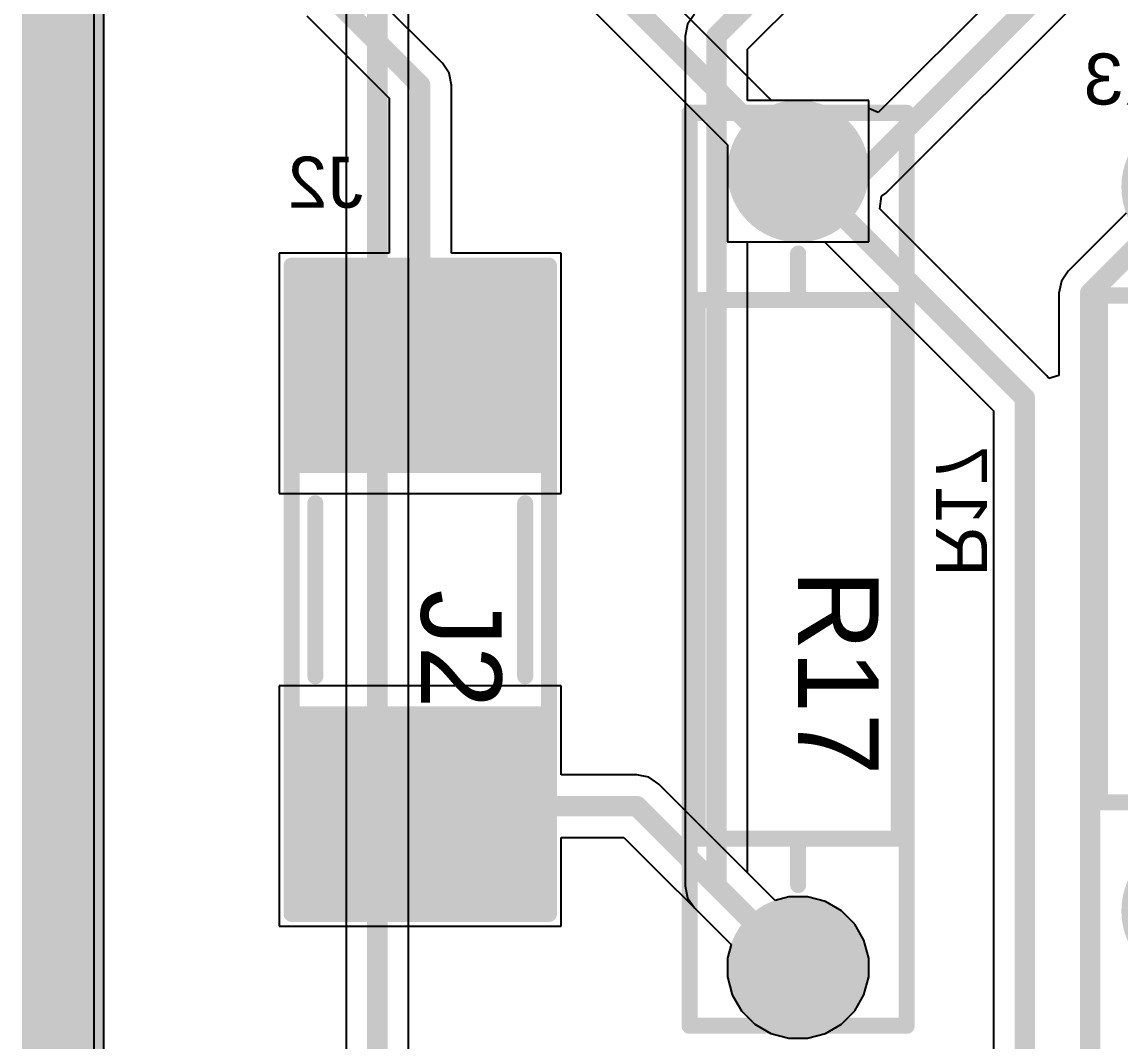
# Model space of a CAD drawing. Header units: inches. Extents: x -8.09 to -2.28, y -0.1 to 6.11.
# Drawn here: x -8.085 to -7.547, y 1.564 to 2.063 of the extents above; entities that cross this region are included whole.
import ezdxf

# ---------------------------------------------------------------- set-up
doc = ezdxf.new("R2010")
doc.units = ezdxf.units.IN
doc.header["$MEASUREMENT"] = 0
for name, color, linetype in [('BottomLayer', 5, 'Continuous'), ('BottomSolder', 6, 'Continuous'), ('InternalPlane1', 76, 'Continuous'), ('InternalPlane2', 16, 'Continuous'), ('KeepOutLayer', 6, 'Continuous'), ('Mechanical5', 56, 'Continuous'), ('MultiLayer', 9, 'Continuous'), ('PadHoleLayer', 156, 'Continuous'), ('TopLayer', 1, 'Continuous'), ('TopOverlay', 2, 'Continuous'), ('TopPaste', 8, 'Continuous'), ('TopSolder', 216, 'Continuous')]:
    doc.layers.add(name, color=color, linetype=linetype)
doc.styles.add('Arial', font='', dxfattribs={"height": 0.2})
doc.styles.get('Arial').set_extended_font_data('Arial')

# ---------------------------------------------------------------- blocks, each defined once
blk = doc.blocks.new('FP_RCMM02_MFG_74')
at = {"layer": 'BottomLayer'}
blk.add_hatch(color=5, dxfattribs=at).paths.add_polyline_path([(-0.21949, 0.02461), (-0.17028, 0.02461), (-0.17028, -0.02461), (-0.21949, -0.02461)])
h = blk.add_hatch(color=5, dxfattribs=at)
edge = h.paths.add_edge_path()
edge.add_arc((0.19488, 0), 0.02461, 0, 360)
at = {"layer": 'BottomSolder'}
blk.add_hatch(color=6, dxfattribs=at).paths.add_polyline_path([(-0.21949, 0.02461), (-0.17028, 0.02461), (-0.17028, -0.02461), (-0.21949, -0.02461)])
h = blk.add_hatch(color=6, dxfattribs=at)
edge = h.paths.add_edge_path()
edge.add_arc((0.19488, 0), 0.02461, 0, 360)
at = {"layer": 'InternalPlane1'}
h = blk.add_hatch(color=76, dxfattribs=at)
edge = h.paths.add_edge_path()
edge.add_arc((-0.19488, 0), 0.03476, 0, 360)
h = blk.add_hatch(color=76, dxfattribs=at)
edge = h.paths.add_edge_path()
edge.add_arc((0.19488, 0), 0.03476, 0, 360)
at = {"layer": 'InternalPlane2'}
h = blk.add_hatch(color=16, dxfattribs=at)
edge = h.paths.add_edge_path()
edge.add_arc((-0.19488, 0), 0.03476, 0, 360)
h = blk.add_hatch(color=16, dxfattribs=at)
edge = h.paths.add_edge_path()
edge.add_arc((0.19488, 0), 0.03476, 0, 360)
at = {"layer": 'MultiLayer'}
blk.add_hatch(color=9, dxfattribs=at).paths.add_polyline_path([(-0.21949, 0.02461), (-0.17028, 0.02461), (-0.17028, -0.02461), (-0.21949, -0.02461)])
h = blk.add_hatch(color=9, dxfattribs=at)
edge = h.paths.add_edge_path()
edge.add_arc((0.19488, 0), 0.02461, 0, 360)
at = {"layer": 'PadHoleLayer'}
h = blk.add_hatch(color=156, dxfattribs=at)
edge = h.paths.add_edge_path()
edge.add_arc((-0.19488, 0), 0.01476, 0, 360)
h = blk.add_hatch(color=156, dxfattribs=at)
edge = h.paths.add_edge_path()
edge.add_arc((0.19488, 0), 0.01476, 0, 360)
at = {"layer": 'TopLayer'}
blk.add_hatch(color=1, dxfattribs=at).paths.add_polyline_path([(-0.21949, 0.02461), (-0.17028, 0.02461), (-0.17028, -0.02461), (-0.21949, -0.02461)])
h = blk.add_hatch(color=1, dxfattribs=at)
edge = h.paths.add_edge_path()
edge.add_arc((0.19488, 0), 0.02461, 0, 360)
at = {"layer": 'TopSolder'}
blk.add_hatch(color=216, dxfattribs=at).paths.add_polyline_path([(-0.21949, 0.02461), (-0.17028, 0.02461), (-0.17028, -0.02461), (-0.21949, -0.02461)])
h = blk.add_hatch(color=216, dxfattribs=at)
edge = h.paths.add_edge_path()
edge.add_arc((0.19488, 0), 0.02461, 0, 360)
at = {"layer": 'Mechanical5'}
for points in [[(0.22343, 0.05315, 0.00787, 0.00787, 0), (-0.22343, 0.05315, 0.00787, 0.00787, 0)], [(-0.22343, -0.05315, 0.00787, 0.00787, 0), (-0.22343, 0.05315, 0.00787, 0.00787, 0)], [(0.22343, -0.05315, 0.00787, 0.00787, 0), (0.22343, 0.05315, 0.00787, 0.00787, 0)], [(0.22343, -0.05315, 0.00787, 0.00787, 0), (-0.22343, -0.05315, 0.00787, 0.00787, 0)]]:
    blk.add_lwpolyline(points, format="xyseb", dxfattribs=at)
for points in [[(-0.22539, 0.05315, 0.00394, 0.00394, 1), (-0.22146, 0.05315, 0.00394, 0.00394, 1)], [(-0.22539, 0.05315, 0.00394, 0.00394, 1), (-0.22146, 0.05315, 0.00394, 0.00394, 1)], [(0.22146, 0.05315, 0.00394, 0.00394, 1), (0.22539, 0.05315, 0.00394, 0.00394, 1)], [(0.22146, 0.05315, 0.00394, 0.00394, 1), (0.22539, 0.05315, 0.00394, 0.00394, 1)], [(-0.22539, -0.05315, 0.00394, 0.00394, 1), (-0.22146, -0.05315, 0.00394, 0.00394, 1)], [(-0.22539, -0.05315, 0.00394, 0.00394, 1), (-0.22146, -0.05315, 0.00394, 0.00394, 1)], [(0.22146, -0.05315, 0.00394, 0.00394, 1), (0.22539, -0.05315, 0.00394, 0.00394, 1)], [(0.22146, -0.05315, 0.00394, 0.00394, 1), (0.22539, -0.05315, 0.00394, 0.00394, 1)]]:
    blk.add_lwpolyline(points, format="xyseb", close=True, dxfattribs=at)
at = {"layer": 'TopOverlay'}
for points in [[(0.13189, 0.04921, 0.00787, 0.00787, 0), (-0.13189, 0.04921, 0.00787, 0.00787, 0)], [(-0.13189, -0.04921, 0.00787, 0.00787, 0), (-0.13189, 0.04921, 0.00787, 0.00787, 0)], [(0.13189, -0.04921, 0.00787, 0.00787, 0), (0.13189, 0.04921, 0.00787, 0.00787, 0)], [(-0.13189, 0, 0.00787, 0.00787, 0), (-0.15453, 0, 0.00787, 0.00787, 0)], [(0.15453, 0, 0.00787, 0.00787, 0), (0.13189, 0, 0.00787, 0.00787, 0)], [(0.13189, -0.04921, 0.00787, 0.00787, 0), (-0.13189, -0.04921, 0.00787, 0.00787, 0)]]:
    blk.add_lwpolyline(points, format="xyseb", dxfattribs=at)
for points in [[(-0.13386, 0.04921, 0.00394, 0.00394, 1), (-0.12992, 0.04921, 0.00394, 0.00394, 1)], [(-0.13386, 0.04921, 0.00394, 0.00394, 1), (-0.12992, 0.04921, 0.00394, 0.00394, 1)], [(0.12992, 0.04921, 0.00394, 0.00394, 1), (0.13386, 0.04921, 0.00394, 0.00394, 1)], [(0.12992, 0.04921, 0.00394, 0.00394, 1), (0.13386, 0.04921, 0.00394, 0.00394, 1)], [(-0.1565, 0, 0.00394, 0.00394, 1), (-0.15256, 0, 0.00394, 0.00394, 1)], [(-0.13386, 0, 0.00394, 0.00394, 1), (-0.12992, 0, 0.00394, 0.00394, 1)], [(0.12992, 0, 0.00394, 0.00394, 1), (0.13386, 0, 0.00394, 0.00394, 1)], [(0.15256, 0, 0.00394, 0.00394, 1), (0.1565, 0, 0.00394, 0.00394, 1)], [(-0.13386, -0.04921, 0.00394, 0.00394, 1), (-0.12992, -0.04921, 0.00394, 0.00394, 1)], [(-0.13386, -0.04921, 0.00394, 0.00394, 1), (-0.12992, -0.04921, 0.00394, 0.00394, 1)], [(0.12992, -0.04921, 0.00394, 0.00394, 1), (0.13386, -0.04921, 0.00394, 0.00394, 1)], [(0.12992, -0.04921, 0.00394, 0.00394, 1), (0.13386, -0.04921, 0.00394, 0.00394, 1)]]:
    blk.add_lwpolyline(points, format="xyseb", close=True, dxfattribs=at)
at = {"layer": 'Mechanical5', "style": 'Arial'}
blk.add_text('R17', height=0.03937, dxfattribs=at).set_placement((0, 0))
blk = doc.blocks.new('RESA60_630X240_88')
at = {"layer": 'BottomLayer'}
blk.add_hatch(color=5, dxfattribs=at).paths.add_polyline_path([(-0.20374, 0.02657), (-0.15059, 0.02657), (-0.15059, -0.02657), (-0.20374, -0.02657)])
h = blk.add_hatch(color=5, dxfattribs=at)
edge = h.paths.add_edge_path()
edge.add_arc((0.17717, 0), 0.02657, 0, 360)
at = {"layer": 'BottomSolder'}
blk.add_hatch(color=6, dxfattribs=at).paths.add_polyline_path([(-0.20774, 0.03057), (-0.14659, 0.03057), (-0.14659, -0.03057), (-0.20774, -0.03057)])
h = blk.add_hatch(color=6, dxfattribs=at)
edge = h.paths.add_edge_path()
edge.add_arc((0.17717, 0), 0.03057, 0, 360)
at = {"layer": 'InternalPlane1'}
h = blk.add_hatch(color=76, dxfattribs=at)
edge = h.paths.add_edge_path()
edge.add_arc((-0.17717, 0), 0.03673, 0, 360)
h = blk.add_hatch(color=76, dxfattribs=at)
edge = h.paths.add_edge_path()
edge.add_arc((0.17717, 0), 0.03673, 0, 360)
at = {"layer": 'InternalPlane2'}
h = blk.add_hatch(color=16, dxfattribs=at)
edge = h.paths.add_edge_path()
edge.add_arc((-0.17717, 0), 0.03673, 0, 360)
h = blk.add_hatch(color=16, dxfattribs=at)
edge = h.paths.add_edge_path()
edge.add_arc((0.17717, 0), 0.03673, 0, 360)
at = {"layer": 'MultiLayer'}
blk.add_hatch(color=9, dxfattribs=at).paths.add_polyline_path([(-0.20374, 0.02657), (-0.15059, 0.02657), (-0.15059, -0.02657), (-0.20374, -0.02657)])
h = blk.add_hatch(color=9, dxfattribs=at)
edge = h.paths.add_edge_path()
edge.add_arc((0.17717, 0), 0.02657, 0, 360)
at = {"layer": 'PadHoleLayer'}
h = blk.add_hatch(color=156, dxfattribs=at)
edge = h.paths.add_edge_path()
edge.add_arc((-0.17717, 0), 0.01673, 0, 360)
h = blk.add_hatch(color=156, dxfattribs=at)
edge = h.paths.add_edge_path()
edge.add_arc((0.17717, 0), 0.01673, 0, 360)
at = {"layer": 'TopLayer'}
blk.add_hatch(color=1, dxfattribs=at).paths.add_polyline_path([(-0.20374, 0.02657), (-0.15059, 0.02657), (-0.15059, -0.02657), (-0.20374, -0.02657)])
h = blk.add_hatch(color=1, dxfattribs=at)
edge = h.paths.add_edge_path()
edge.add_arc((0.17717, 0), 0.02657, 0, 360)
at = {"layer": 'TopSolder'}
blk.add_hatch(color=216, dxfattribs=at).paths.add_polyline_path([(-0.20774, 0.03057), (-0.14659, 0.03057), (-0.14659, -0.03057), (-0.20774, -0.03057)])
h = blk.add_hatch(color=216, dxfattribs=at)
edge = h.paths.add_edge_path()
edge.add_arc((0.17717, 0), 0.03057, 0, 360)
at = {"layer": 'TopOverlay'}
for points in [[(-0.12402, 0.04724, 0.00787, 0.00787, 0), (-0.12402, -0.04724, 0.00787, 0.00787, 0)], [(-0.12402, 0.04724, 0.00787, 0.00787, 0), (0.12402, 0.04724, 0.00787, 0.00787, 0)], [(0.12402, 0.04724, 0.00787, 0.00787, 0), (0.12402, -0.04724, 0.00787, 0.00787, 0)], [(-0.12402, -0.04724, 0.00787, 0.00787, 0), (0.12402, -0.04724, 0.00787, 0.00787, 0)]]:
    blk.add_lwpolyline(points, format="xyseb", dxfattribs=at)
for points in [[(-0.12598, 0.04724, 0.00394, 0.00394, 1), (-0.12205, 0.04724, 0.00394, 0.00394, 1)], [(-0.12598, 0.04724, 0.00394, 0.00394, 1), (-0.12205, 0.04724, 0.00394, 0.00394, 1)], [(0.12205, 0.04724, 0.00394, 0.00394, 1), (0.12598, 0.04724, 0.00394, 0.00394, 1)], [(0.12205, 0.04724, 0.00394, 0.00394, 1), (0.12598, 0.04724, 0.00394, 0.00394, 1)], [(-0.12598, -0.04724, 0.00394, 0.00394, 1), (-0.12205, -0.04724, 0.00394, 0.00394, 1)], [(-0.12598, -0.04724, 0.00394, 0.00394, 1), (-0.12205, -0.04724, 0.00394, 0.00394, 1)], [(0.12205, -0.04724, 0.00394, 0.00394, 1), (0.12598, -0.04724, 0.00394, 0.00394, 1)], [(0.12205, -0.04724, 0.00394, 0.00394, 1), (0.12598, -0.04724, 0.00394, 0.00394, 1)]]:
    blk.add_lwpolyline(points, format="xyseb", close=True, dxfattribs=at)
blk = doc.blocks.new('FP_S1911_46R_MFG_118')
at = {"layer": 'TopLayer'}
for points in [[(-0.15472, 0.05906), (-0.05709, 0.05906), (-0.05709, -0.05906), (-0.15472, -0.05906)], [(0.05709, 0.05906), (0.15472, 0.05906), (0.15472, -0.05906), (0.05709, -0.05906)]]:
    blk.add_hatch(color=1, dxfattribs=at).paths.add_polyline_path(points)
at = {"layer": 'TopPaste'}
for points in [[(-0.15472, 0.05906), (-0.05709, 0.05906), (-0.05709, -0.05906), (-0.15472, -0.05906)], [(0.05709, 0.05906), (0.15472, 0.05906), (0.15472, -0.05906), (0.05709, -0.05906)]]:
    blk.add_hatch(color=8, dxfattribs=at).paths.add_polyline_path(points)
at = {"layer": 'TopSolder'}
for points in [[(-0.15472, 0.05906), (-0.05709, 0.05906), (-0.05709, -0.05906), (-0.15472, -0.05906)], [(0.05709, 0.05906), (0.15472, 0.05906), (0.15472, -0.05906), (0.05709, -0.05906)]]:
    blk.add_hatch(color=216, dxfattribs=at).paths.add_polyline_path(points)
at = {"layer": 'Mechanical5'}
for points in [[(-0.15866, -0.06299, 0.00787, 0.00787, 0), (-0.15866, 0.06299, 0.00787, 0.00787, 0)], [(0.15866, 0.06299, 0.00787, 0.00787, 0), (-0.15866, 0.06299, 0.00787, 0.00787, 0)], [(0.15866, -0.06299, 0.00787, 0.00787, 0), (0.15866, 0.06299, 0.00787, 0.00787, 0)], [(0.15866, -0.06299, 0.00787, 0.00787, 0), (-0.15866, -0.06299, 0.00787, 0.00787, 0)]]:
    blk.add_lwpolyline(points, format="xyseb", dxfattribs=at)
for points in [[(-0.16063, 0.06299, 0.00394, 0.00394, 1), (-0.15669, 0.06299, 0.00394, 0.00394, 1)], [(-0.16063, 0.06299, 0.00394, 0.00394, 1), (-0.15669, 0.06299, 0.00394, 0.00394, 1)], [(0.15669, 0.06299, 0.00394, 0.00394, 1), (0.16063, 0.06299, 0.00394, 0.00394, 1)], [(0.15669, 0.06299, 0.00394, 0.00394, 1), (0.16063, 0.06299, 0.00394, 0.00394, 1)], [(-0.16063, -0.06299, 0.00394, 0.00394, 1), (-0.15669, -0.06299, 0.00394, 0.00394, 1)], [(-0.16063, -0.06299, 0.00394, 0.00394, 1), (-0.15669, -0.06299, 0.00394, 0.00394, 1)], [(0.15669, -0.06299, 0.00394, 0.00394, 1), (0.16063, -0.06299, 0.00394, 0.00394, 1)], [(0.15669, -0.06299, 0.00394, 0.00394, 1), (0.16063, -0.06299, 0.00394, 0.00394, 1)]]:
    blk.add_lwpolyline(points, format="xyseb", close=True, dxfattribs=at)
at = {"layer": 'TopOverlay'}
for points in [[(0.04232, 0.05138, 0.00787, 0.00787, 0), (-0.04232, 0.05138, 0.00787, 0.00787, 0)], [(0.04232, -0.05138, 0.00787, 0.00787, 0), (-0.04232, -0.05138, 0.00787, 0.00787, 0)]]:
    blk.add_lwpolyline(points, format="xyseb", dxfattribs=at)
for points in [[(-0.04429, 0.05138, 0.00394, 0.00394, 1), (-0.04035, 0.05138, 0.00394, 0.00394, 1)], [(0.04035, 0.05138, 0.00394, 0.00394, 1), (0.04429, 0.05138, 0.00394, 0.00394, 1)], [(-0.04429, -0.05138, 0.00394, 0.00394, 1), (-0.04035, -0.05138, 0.00394, 0.00394, 1)], [(0.04035, -0.05138, 0.00394, 0.00394, 1), (0.04429, -0.05138, 0.00394, 0.00394, 1)]]:
    blk.add_lwpolyline(points, format="xyseb", close=True, dxfattribs=at)
at = {"layer": 'Mechanical5', "style": 'Arial'}
blk.add_text('J2', height=0.03937, dxfattribs=at).set_placement((-0.00007, 0.00044))

msp = doc.modelspace()

# ---------------------------------------------------------------- linework, layer by layer
at = {"layer": 'BottomLayer'}
for p, q in [((-8.04971, -0.0054), (-8.04971, 5.69)), ((-7.89571, 1.32346), (-7.89571, 2.68929)), ((-7.72971, 2.04967), (-7.64422, 2.13515)), ((-7.92629, 2.07314), (-7.92629, 0.323)), ((-7.75581, 2.06681), (-7.75913, 2.06185)), ((-7.75913, 2.06185), (-7.76029, 2.056)), ((-7.76029, 2.056), (-7.76029, 1.64012)), ((-7.72971, 2.02449), (-7.72971, 2.04967)), ((-7.67039, 2.02449), (-7.72971, 2.02449)), ((-7.67039, 1.95528), (-7.67039, 2.02449)), ((-7.72971, 1.64645), (-7.72971, 1.95528)), ((-7.72971, 1.95528), (-7.67039, 1.95528)), ((-7.7162, 1.63294), (-7.72971, 1.64645)), ((-7.76029, 1.64012), (-7.75913, 1.63427)), ((-7.70956, 1.63472), (-7.7162, 1.63294)), ((-7.70044, 1.63472), (-7.70956, 1.63472)), ((-7.69164, 1.63237), (-7.70044, 1.63472)), ((-7.75913, 1.63427), (-7.75581, 1.6293)), ((-7.75581, 1.6293), (-7.73783, 1.61132)), ((-7.68375, 1.62781), (-7.69164, 1.63237)), ((-7.67731, 1.62137), (-7.68375, 1.62781)), ((-7.67275, 1.61348), (-7.67731, 1.62137)), ((-7.67039, 1.60467), (-7.67275, 1.61348)), ((-7.73783, 1.61132), (-7.73961, 1.60467)), ((-7.73961, 1.60467), (-7.73961, 1.59556)), ((-7.67039, 1.59556), (-7.67039, 1.60467)), ((-7.73961, 1.59556), (-7.73725, 1.58676)), ((-7.67275, 1.58676), (-7.67039, 1.59556)), ((-7.73725, 1.58676), (-7.73269, 1.57887)), ((-7.67731, 1.57887), (-7.67275, 1.58676)), ((-7.73269, 1.57887), (-7.72625, 1.57243)), ((-7.68375, 1.57243), (-7.67731, 1.57887)), ((-7.72625, 1.57243), (-7.71836, 1.56787)), ((-7.69164, 1.56787), (-7.68375, 1.57243)), ((-7.71836, 1.56787), (-7.70956, 1.56551)), ((-7.70956, 1.56551), (-7.70044, 1.56551)), ((-7.70044, 1.56551), (-7.69164, 1.56787))]:
    msp.add_line(p, q, dxfattribs=at)
for points in [[(-7.911, 0.323, 0.01, 0.01, 0), (-7.911, 2.70367, 0.01, 0.01, 0)], [(-7.745, 2.056, 0.01, 0.01, 0), (-7.40958, 2.39142, 0.01, 0.01, 0)], [(-7.745, 1.64012, 0.01, 0.01, 0), (-7.745, 2.056, 0.01, 0.01, 0)], [(-7.745, 1.64012, 0.01, 0.01, 0), (-7.705, 1.60012, 0.01, 0.01, 0)]]:
    msp.add_lwpolyline(points, format="xyseb", dxfattribs=at)
for points in [[(-7.7475, 2.056, 0.005, 0.005, 1), (-7.7425, 2.056, 0.005, 0.005, 1)], [(-7.7475, 2.056, 0.005, 0.005, 1), (-7.7425, 2.056, 0.005, 0.005, 1)], [(-7.7475, 1.64012, 0.005, 0.005, 1), (-7.7425, 1.64012, 0.005, 0.005, 1)], [(-7.7475, 1.64012, 0.005, 0.005, 1), (-7.7425, 1.64012, 0.005, 0.005, 1)], [(-7.7075, 1.60012, 0.005, 0.005, 1), (-7.7025, 1.60012, 0.005, 0.005, 1)]]:
    msp.add_lwpolyline(points, format="xyseb", close=True, dxfattribs=at)
at = {"layer": 'InternalPlane1'}
msp.add_line((-8.0449, -0.0549), (-8.0449, 5.69), dxfattribs=at)
msp.add_lwpolyline([(-8.065, 5.69, 0.04, 0.04, 0), (-8.065, -0.075, 0.04, 0.04, 0)], format="xyseb", dxfattribs=at)
at = {"layer": 'InternalPlane2'}
msp.add_line((-8.0449, -0.0549), (-8.0449, 5.69), dxfattribs=at)
msp.add_lwpolyline([(-8.065, 5.69, 0.04, 0.04, 0), (-8.065, -0.075, 0.04, 0.04, 0)], format="xyseb", dxfattribs=at)
at = {"layer": 'KeepOutLayer'}
msp.add_lwpolyline([(-8.065, -0.075, 0.01, 0.01, 0), (-8.065, 5.69, 0.01, 0.01, 0)], format="xyseb", dxfattribs=at)
at = {"layer": 'TopLayer'}
for p, q in [((-8.04971, -0.0054), (-8.04971, 5.69)), ((-7.71798, 2.02449), (-7.94471, 2.25122)), ((-7.97081, 2.23407), (-7.73961, 2.00286)), ((-7.66205, 1.97907), (-7.54808, 2.09304)), ((-7.87919, 2.04281), (-7.92385, 2.08748)), ((-7.59711, 2.08727), (-7.66577, 2.0186)), ((-7.94548, 2.06585), (-7.90529, 2.02567)), ((-7.87587, 2.03785), (-7.87919, 2.04281)), ((-7.87471, 2.032), (-7.87587, 2.03785)), ((-7.87471, 1.94972), (-7.87471, 2.032)), ((-7.90529, 2.02567), (-7.90529, 1.94972)), ((-7.67039, 2.02449), (-7.71798, 2.02449)), ((-7.67039, 2.02052), (-7.67039, 2.02449)), ((-7.66577, 2.0186), (-7.67039, 2.02052)), ((-7.73961, 2.00286), (-7.73961, 1.95528)), ((-7.66411, 1.97769), (-7.66205, 1.97907)), ((-7.66494, 1.97145), (-7.66411, 1.97769)), ((-7.58319, 1.8897), (-7.66494, 1.97145)), ((-7.54443, 1.96936), (-7.57281, 1.94098)), ((-7.73961, 1.95528), (-7.69202, 1.95528)), ((-7.69202, 1.95528), (-7.60929, 1.87255)), ((-7.90529, 1.94972), (-7.95906, 1.94972)), ((-7.95906, 1.94972), (-7.95906, 1.83209)), ((-7.82094, 1.94972), (-7.87471, 1.94972)), ((-7.82094, 1.83209), (-7.82094, 1.94972)), ((-7.57281, 1.94098), (-7.57613, 1.93602)), ((-7.57613, 1.93602), (-7.57729, 1.93017)), ((-7.57729, 1.93017), (-7.57729, 1.88988)), ((-7.58229, 1.88836), (-7.58319, 1.8897)), ((-7.57729, 1.88988), (-7.58229, 1.88836)), ((-7.60929, 1.87255), (-7.60929, 1.04758)), ((-7.95906, 1.83209), (-7.82094, 1.83209)), ((-7.82094, 1.73791), (-7.95906, 1.73791)), ((-7.95906, 1.73791), (-7.95906, 1.62028)), ((-7.82094, 1.69439), (-7.82094, 1.73791)), ((-7.78398, 1.69439), (-7.82094, 1.69439)), ((-7.77812, 1.69322), (-7.78398, 1.69439)), ((-7.77316, 1.68991), (-7.77812, 1.69322)), ((-7.7162, 1.63294), (-7.77316, 1.68991)), ((-7.82094, 1.62028), (-7.82094, 1.6638)), ((-7.82094, 1.6638), (-7.79031, 1.6638)), ((-7.79031, 1.6638), (-7.73783, 1.61132)), ((-7.70956, 1.63472), (-7.7162, 1.63294)), ((-7.70044, 1.63472), (-7.70956, 1.63472)), ((-7.69164, 1.63237), (-7.70044, 1.63472)), ((-7.68375, 1.62781), (-7.69164, 1.63237)), ((-7.67731, 1.62137), (-7.68375, 1.62781)), ((-7.95906, 1.62028), (-7.82094, 1.62028)), ((-7.67275, 1.61348), (-7.67731, 1.62137)), ((-7.67039, 1.60467), (-7.67275, 1.61348)), ((-7.73783, 1.61132), (-7.73961, 1.60467)), ((-7.73961, 1.60467), (-7.73961, 1.59556)), ((-7.67039, 1.59556), (-7.67039, 1.60467)), ((-7.73961, 1.59556), (-7.73725, 1.58676)), ((-7.67275, 1.58676), (-7.67039, 1.59556)), ((-7.73725, 1.58676), (-7.73269, 1.57887)), ((-7.67731, 1.57887), (-7.67275, 1.58676)), ((-7.73269, 1.57887), (-7.72625, 1.57243)), ((-7.68375, 1.57243), (-7.67731, 1.57887)), ((-7.72625, 1.57243), (-7.71836, 1.56787)), ((-7.69164, 1.56787), (-7.68375, 1.57243)), ((-7.71836, 1.56787), (-7.70956, 1.56551)), ((-7.70956, 1.56551), (-7.70044, 1.56551)), ((-7.70044, 1.56551), (-7.69164, 1.56787))]:
    msp.add_line(p, q, dxfattribs=at)
for points in [[(-7.96, 2.24488, 0.01, 0.01, 0), (-7.705, 1.98988, 0.01, 0.01, 0)], [(-7.67287, 1.98988, 0.01, 0.01, 0), (-7.5589, 2.10385, 0.01, 0.01, 0)], [(-7.957, 2.099, 0.01, 0.01, 0), (-7.89, 2.032, 0.01, 0.01, 0)], [(-7.89, 1.89091, 0.01, 0.01, 0), (-7.89, 2.032, 0.01, 0.01, 0)], [(-7.705, 1.98988, 0.01, 0.01, 0), (-7.594, 1.87888, 0.01, 0.01, 0)], [(-7.705, 1.98988, 0.01, 0.01, 0), (-7.67287, 1.98988, 0.01, 0.01, 0)], [(-7.562, 1.93017, 0.01, 0.01, 0), (-7.51, 1.98217, 0.01, 0.01, 0)], [(-7.562, 1.549, 0.01, 0.01, 0), (-7.562, 1.93017, 0.01, 0.01, 0)], [(-7.594, 1.016, 0.01, 0.01, 0), (-7.594, 1.87888, 0.01, 0.01, 0)], [(-7.89, 1.67909, 0.01, 0.01, 0), (-7.78398, 1.67909, 0.01, 0.01, 0)], [(-7.78398, 1.67909, 0.01, 0.01, 0), (-7.705, 1.60012, 0.01, 0.01, 0)]]:
    msp.add_lwpolyline(points, format="xyseb", dxfattribs=at)
for points in [[(-7.8925, 2.032, 0.005, 0.005, 1), (-7.8875, 2.032, 0.005, 0.005, 1)], [(-7.8925, 2.032, 0.005, 0.005, 1), (-7.8875, 2.032, 0.005, 0.005, 1)], [(-7.7075, 1.98988, 0.005, 0.005, 1), (-7.7025, 1.98988, 0.005, 0.005, 1)], [(-7.7075, 1.98988, 0.005, 0.005, 1), (-7.7025, 1.98988, 0.005, 0.005, 1)], [(-7.7075, 1.98988, 0.005, 0.005, 1), (-7.7025, 1.98988, 0.005, 0.005, 1)], [(-7.67537, 1.98988, 0.005, 0.005, 1), (-7.67037, 1.98988, 0.005, 0.005, 1)], [(-7.67537, 1.98988, 0.005, 0.005, 1), (-7.67037, 1.98988, 0.005, 0.005, 1)], [(-7.5645, 1.93017, 0.005, 0.005, 1), (-7.5595, 1.93017, 0.005, 0.005, 1)], [(-7.5645, 1.93017, 0.005, 0.005, 1), (-7.5595, 1.93017, 0.005, 0.005, 1)], [(-7.8925, 1.89091, 0.005, 0.005, 1), (-7.8875, 1.89091, 0.005, 0.005, 1)], [(-7.5965, 1.87888, 0.005, 0.005, 1), (-7.5915, 1.87888, 0.005, 0.005, 1)], [(-7.5965, 1.87888, 0.005, 0.005, 1), (-7.5915, 1.87888, 0.005, 0.005, 1)], [(-7.8925, 1.67909, 0.005, 0.005, 1), (-7.8875, 1.67909, 0.005, 0.005, 1)], [(-7.78648, 1.67909, 0.005, 0.005, 1), (-7.78148, 1.67909, 0.005, 0.005, 1)], [(-7.78648, 1.67909, 0.005, 0.005, 1), (-7.78148, 1.67909, 0.005, 0.005, 1)], [(-7.7075, 1.60012, 0.005, 0.005, 1), (-7.7025, 1.60012, 0.005, 0.005, 1)]]:
    msp.add_lwpolyline(points, format="xyseb", close=True, dxfattribs=at)

# ---------------------------------------------------------------- block references
for name, p, rotation in [('FP_RCMM02_MFG_74', (-7.705, 1.795), 270), ('RESA60_630X240_88', (-7.51, 1.805), 90), ('FP_S1911_46R_MFG_118', (-7.89, 1.785), 270)]:
    msp.add_blockref(name, p, dxfattribs=dict(rotation=rotation))

# ---------------------------------------------------------------- texts
at = {"layer": 'TopOverlay', "style": 'Arial', "text_generation_flag": 2}
for s, p in [('R3', (-7.52054, 2.0225)), ('J2', (-7.918, 1.972))]:
    msp.add_text(s, height=0.025, dxfattribs=at).set_placement(p)
msp.add_text('R17', height=0.025, rotation=270, dxfattribs=at).set_placement((-7.6375, 1.79138))

doc.saveas('drawing.dxf')
